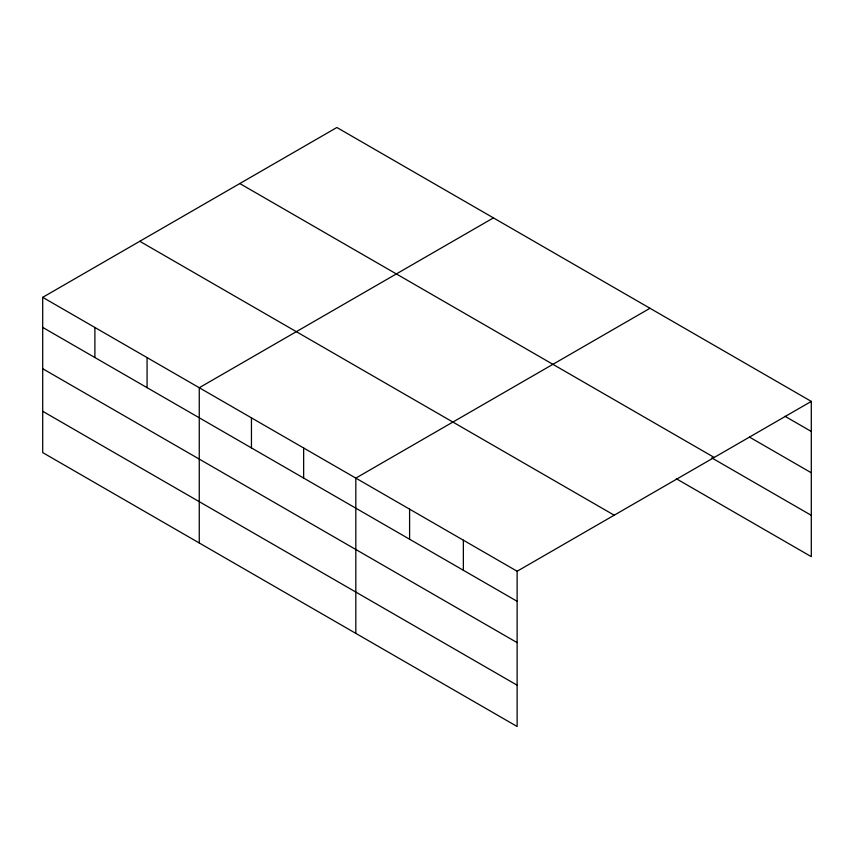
<?xml version="1.0" encoding="UTF-8"?>
<svg xmlns="http://www.w3.org/2000/svg" width="854" height="854" viewBox="0 0 854 854"><rect width="100%" height="100%" fill="white"/><g stroke="black" fill="none" stroke-linecap="round" stroke-linejoin="round"><path stroke-width="1.28" d="M517.129 642.624L517.129 571.241L42.7 297.341L42.7 452.599L517.129 726.498L517.129 642.624L42.7 368.714M676.304 478.731L811.3 556.659L811.3 401.401L336.871 127.502L42.7 297.341M493.431 217.887L199.26 387.727L199.26 542.984M649.99 308.273L355.819 478.112L355.819 633.369M517.129 571.241L811.3 401.401M784.986 416.282L811.3 431.473M749.524 437.12L811.3 472.785M239.793 183.546L714.222 457.456M711.766 457.883L811.3 515.346M139.778 241.287L614.207 515.197M42.7 327.402L517.129 601.312M42.7 411.276L517.129 685.186M463.359 540.198L463.359 570.269M409.589 509.155L409.589 539.226M303.64 447.987L303.64 478.048M251.45 417.852L251.45 447.923M147.069 357.591L147.069 387.663M94.89 327.466L94.89 357.527"/></g></svg>
